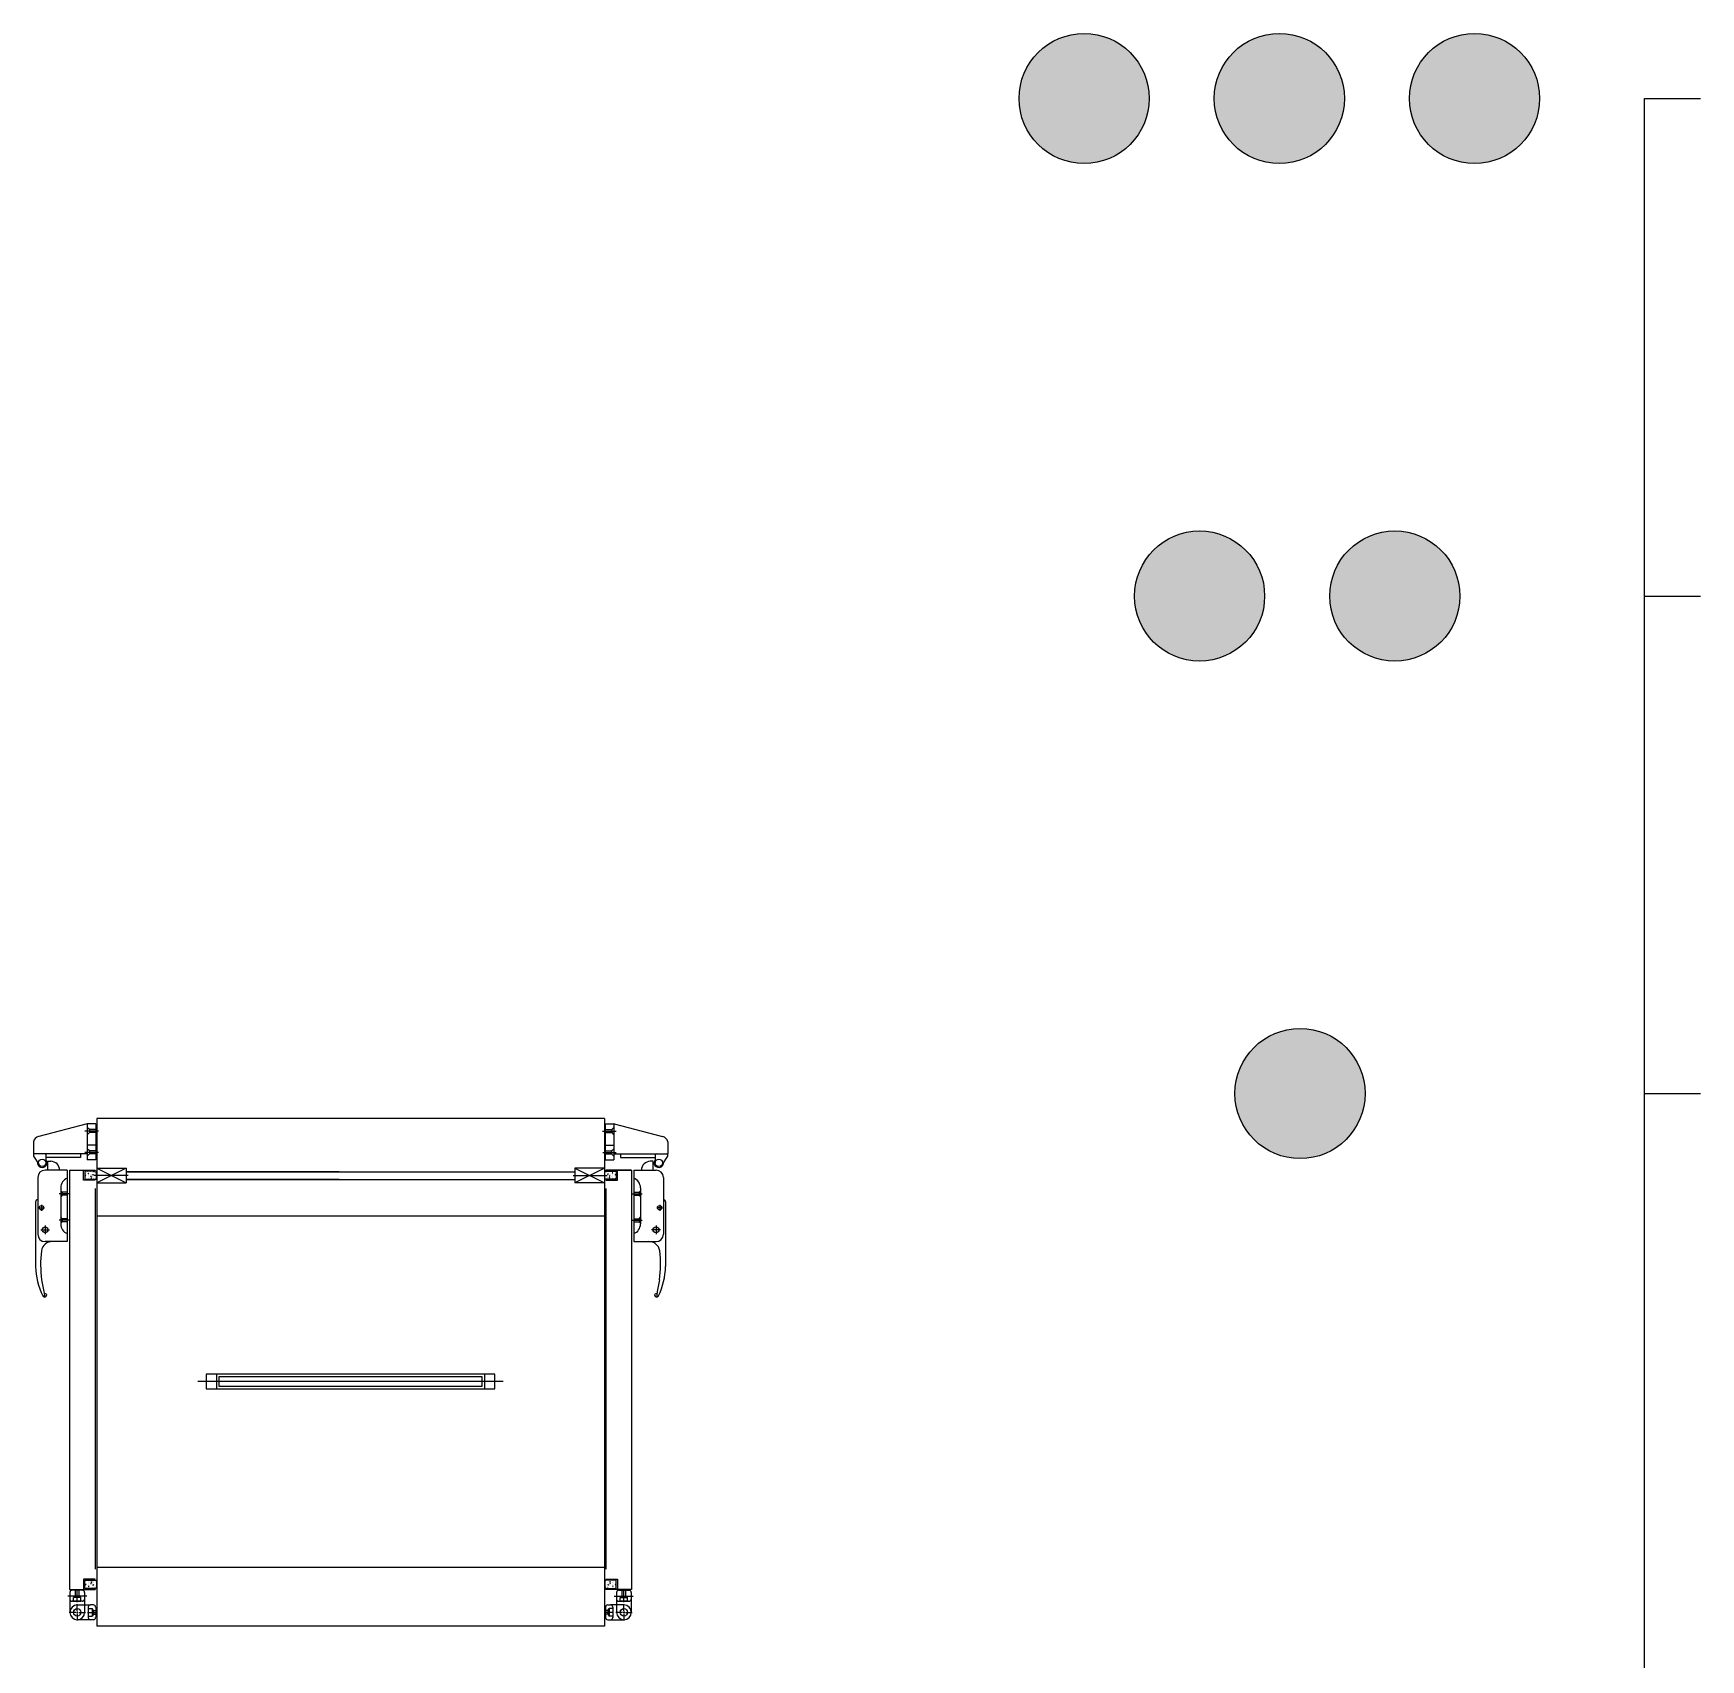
# Model space of a CAD drawing. Header units: millimetres. Extents: x 98929 to 11941380, y 952 to 54154.
# Drawn here: x 221823 to 223958, y 50054 to 52136 of the extents above; entities that cross this region are included whole.
import ezdxf

# ---------------------------------------------------------------- set-up
doc = ezdxf.new("R2010")
doc.units = ezdxf.units.MM
for name, color, linetype in [('5TXT', 7, 'Continuous'), ('ex', 1, 'Continuous'), ('빌트인', 8, 'Continuous')]:
    doc.layers.add(name, color=color, linetype=linetype)

# ---------------------------------------------------------------- blocks, each defined once
blk = doc.blocks.new('PB-G1')
at = {"layer": '빌트인'}
for p, q in [((-337.5, 643.4), (-399.3, 627)), ((-337.3, 643.4), (-337.3, 597.1)), ((-326.1, 643.4), (-337.1, 643.4)), ((-326.1, 643.4), (-326.1, 597.1)), ((-325, 650), (-325, 0)), ((325, 650), (-325, 650)), ((325, 650), (325, 0)), ((326.1, 643.4), (326.1, 597.1)), ((326.1, 643.4), (337.1, 643.4)), ((337.3, 643.4), (337.3, 597.1)), ((337.5, 643.4), (399.3, 627)), ((-406.2, 620.2), (-406.2, 604.7)), ((-322.7, 634), (-340.2, 634)), ((-334.4, 635.8), (-337.3, 638.7)), ((-334.4, 632.1), (-337.3, 629.2)), ((-334.4, 635.8), (-334.4, 632.1)), ((-326.1, 635.8), (-334.4, 635.8)), ((-326.1, 632.1), (-334.4, 632.1)), ((322.7, 634), (340.2, 634)), ((326.1, 635.8), (334.4, 635.8)), ((326.1, 632.1), (334.4, 632.1)), ((334.4, 635.8), (337.3, 638.7)), ((334.4, 635.8), (334.4, 632.1)), ((334.4, 632.1), (337.3, 629.2)), ((406.2, 620.2), (406.2, 604.7)), ((-337.3, 604.7), (-406.2, 604.7)), ((-406, 603.8), (-406, 602.1)), ((-406, 601.6), (-398.7, 590.5)), ((-391.1, 604.7), (-405.2, 604.7)), ((-390.1, 603.8), (-390.1, 593.4)), ((-345.8, 600), (-390.1, 600)), ((-345.8, 604.7), (-345.8, 600)), ((-323, 606.6), (-340.2, 606.6)), ((-326.1, 616), (-337.3, 616)), ((-334.3, 608.5), (-337.1, 611.3)), ((-334.3, 604.7), (-337.1, 601.9)), ((-334.3, 608.5), (-334.3, 604.7)), ((-326.1, 608.5), (-334.3, 608.5)), ((-326.1, 604.7), (-334.3, 604.7)), ((323, 606.6), (340.2, 606.6)), ((326.1, 616), (337.3, 616)), ((326.1, 608.5), (334.3, 608.5)), ((326.1, 604.7), (334.3, 604.7)), ((334.3, 608.5), (337.1, 611.3)), ((334.3, 608.5), (334.3, 604.7)), ((334.3, 604.7), (337.1, 601.9)), ((337.3, 604.7), (406.2, 604.7)), ((345.8, 604.7), (345.8, 600)), ((345.8, 600), (390.1, 600)), ((390.1, 603.8), (390.1, 593.4)), ((391.1, 604.7), (405.2, 604.7)), ((406, 601.6), (398.7, 590.5)), ((406, 603.8), (406, 602.1)), ((-362.8, 583.9), (-391.1, 583.9)), ((-387.6, 595.3), (-383.8, 595.3)), ((-387.6, 583.9), (-387.6, 595.3)), ((-373.4, 583.9), (-373.4, 583.9)), ((-362.8, 583.9), (-362.8, 492.4)), ((-359.9, 583.9), (-359.9, 47.2)), ((-359.9, 583.9), (-326.9, 583.9)), ((-341.8, 570.9), (-341.8, 583.9)), ((-325.5, 582.7), (-340.2, 582.7)), ((-340.2, 582.7), (-340.2, 572.2)), ((-340.2, 579.5), (-340.1, 579.6)), ((-340.2, 579.6), (-340.1, 579.6)), ((-339.9, 577.7), (-339.9, 577.7)), ((-339.4, 576.8), (-339.5, 577.4)), ((-339.5, 577.4), (-338.9, 577.3)), ((-339.4, 576.8), (-338.9, 577.3)), ((-339.4, 576.9), (-339.4, 576.9)), ((-338.8, 579), (-338.8, 579)), ((-338.7, 577.7), (-338.7, 577.7)), ((-338.5, 581.3), (-338.5, 581.3)), ((-338.4, 582.4), (-338.4, 582.4)), ((-326.1, 597.1), (-337.3, 597.1)), ((-336.4, 581.6), (-336.4, 581.6)), ((-336.2, 576.6), (-336.2, 576.6)), ((-335.9, 579.7), (-335.3, 579.9)), ((-335.6, 579.3), (-335.9, 579.7)), ((-335.6, 579.3), (-335.3, 579.9)), ((-335.5, 577.8), (-335.5, 577.8)), ((-335.1, 581.5), (-335.1, 581.5)), ((-335.1, 579.6), (-335.1, 579.6)), ((-335.1, 578.8), (-335.1, 578.8)), ((-333, 576.5), (-333, 576.5)), ((-332.9, 582.3), (-332.6, 582.5)), ((-332.9, 582.3), (-332.9, 582.5)), ((-332.4, 577.9), (-332.4, 577.9)), ((-332.2, 578), (-332.2, 578)), ((-332.1, 582), (-332.1, 582)), ((-330.3, 581.4), (-330.3, 581.4)), ((-330.2, 578.4), (-329.3, 578.3)), ((-330.1, 577.6), (-330.2, 578.4)), ((-330.1, 577.6), (-329.3, 578.3)), ((-329.2, 578.1), (-329.2, 578.1)), ((-329.1, 582), (-328.5, 582.2)), ((-328.7, 581.6), (-329.1, 582)), ((-328.9, 576.9), (-328.9, 576.9)), ((-328.7, 581.6), (-328.5, 582.2)), ((-285, 577), (-328.5, 576.9)), ((-328.4, 580.5), (-328.4, 580.5)), ((-327.4, 576.9), (-327.4, 576.9)), ((-326.9, 582.7), (-326.9, 583.9)), ((-326.6, 580.3), (-326.6, 580.3)), ((-326.5, 582.4), (-326.5, 582.4)), ((-326.1, 578.2), (-326.1, 578.2)), ((-325.8, 581), (-325.9, 581.5)), ((-325.9, 581.5), (-325.5, 581.5)), ((-325.8, 581), (-325.5, 581.2)), ((-325.5, 572.2), (-325.5, 582.7)), ((-287.2, 586.4), (-325, 567.5)), ((-325, 586.4), (-287.2, 567.5)), ((-325, 586.4), (-287.2, 586.4)), ((-325, 582.1), (-325, 563.2)), ((-325, 582.1), (-325, 563.2)), ((-287.2, 586.4), (-287.2, 567.5)), ((-287.2, 581.7), (287.2, 581.7)), ((-14.7, 581.7), (-287.2, 581.7)), ((285, 577), (328.5, 576.9)), ((325, 586.4), (287.2, 586.4)), ((287.2, 586.4), (325, 567.5)), ((325, 586.4), (287.2, 567.5)), ((287.2, 586.4), (287.2, 567.5)), ((325, 582.1), (325, 563.2)), ((325.6, 582.1), (325.3, 582.1)), ((325.6, 581.6), (325.3, 581.8)), ((325.5, 572.2), (325.5, 582.7)), ((325.5, 582.7), (340.2, 582.7)), ((325.6, 581.6), (325.6, 582.1)), ((325.9, 578.8), (325.9, 578.8)), ((326.1, 597.1), (337.3, 597.1)), ((326.2, 583), (326.2, 583)), ((326.4, 580.9), (326.4, 580.9)), ((359.9, 583.9), (326.9, 583.9)), ((326.9, 582.7), (326.9, 583.9)), ((327.2, 577.5), (327.2, 577.5)), ((327.8, 583.9), (359.9, 583.9)), ((328.2, 581.1), (328.2, 581.1)), ((328.5, 582.2), (328.3, 582.8)), ((328.8, 582.7), (328.3, 582.8)), ((328.5, 582.2), (328.8, 582.7)), ((328.7, 577.5), (328.7, 577.5)), ((329, 578.7), (329, 578.7)), ((330, 579), (329.1, 578.9)), ((329.8, 578.2), (329.1, 578.9)), ((329.8, 578.2), (330, 579)), ((329.9, 577), (329.9, 577)), ((330.1, 582.1), (330.1, 582.1)), ((332.1, 576.7), (331.5, 576.6)), ((332.1, 576.1), (331.5, 576.6)), ((331.9, 582.6), (331.9, 582.6)), ((331.9, 578.6), (331.9, 578.6)), ((332.1, 576.1), (332.1, 576.7)), ((332.2, 578.6), (332.2, 578.6)), ((332.7, 582.9), (332.4, 583.1)), ((332.7, 582.9), (332.7, 583.1)), ((332.8, 577.1), (332.8, 577.1)), ((334.9, 582.1), (334.9, 582.1)), ((334.9, 580.2), (334.9, 580.2)), ((334.9, 579.4), (334.9, 579.4)), ((335.4, 579.9), (335.1, 580.5)), ((335.7, 580.4), (335.1, 580.5)), ((335.3, 578.4), (335.3, 578.4)), ((335.4, 579.9), (335.7, 580.4)), ((336, 577.2), (336, 577.2)), ((336.2, 582.2), (336.2, 582.2)), ((338.2, 583), (338.2, 583)), ((338.3, 582), (338.3, 582)), ((338.4, 578.3), (338.4, 578.3)), ((338.6, 579.6), (338.6, 579.6)), ((339.2, 578), (338.6, 577.9)), ((339.2, 577.4), (338.6, 577.9)), ((339.1, 577.5), (339.1, 577.5)), ((339.2, 577.4), (339.2, 578)), ((339.7, 578.3), (339.7, 578.3)), ((340, 580.1), (339.8, 580.2)), ((340, 580.2), (339.8, 580.2)), ((340.2, 582.7), (340.2, 572.2)), ((341.8, 570.9), (341.8, 583.9)), ((359.9, 583.9), (359.9, 47.2)), ((362.8, 583.9), (362.8, 492.4)), ((362.8, 583.9), (391.1, 583.9)), ((373.4, 583.9), (373.4, 583.9)), ((387.6, 595.3), (383.8, 595.3)), ((387.6, 583.9), (387.6, 595.3)), ((-400.5, 574.5), (-400.5, 501.8)), ((-371.2, 561.3), (-371.2, 515)), ((-369.4, 555.6), (-371.2, 557.5)), ((-369.4, 555.6), (-369.4, 551.8)), ((-362.8, 555.6), (-369.4, 555.6)), ((-326.9, 570.9), (-341.8, 570.9)), ((-340.2, 572.2), (-325.5, 572.2)), ((-339.7, 572.7), (-339.7, 572.7)), ((-339.6, 573), (-339.6, 573)), ((-339.3, 572.9), (-339.3, 572.9)), ((-338.5, 572), (-338.4, 572)), ((-338.4, 572), (-338.4, 572)), ((-336.1, 573.1), (-336.1, 573.1)), ((-336, 573.3), (-336, 573.3)), ((-335.9, 575.5), (-335.9, 575.5)), ((-334.9, 574.6), (-334.9, 574.6)), ((-333, 573.2), (-333, 573.2)), ((-332.9, 572), (-332.9, 572)), ((-332.6, 574.4), (-332.6, 574.4)), ((-332.3, 575.5), (-332.4, 576.1)), ((-332.4, 576.1), (-331.8, 576)), ((-332.3, 575.5), (-331.8, 576)), ((-332.1, 574.1), (-331.5, 574.3)), ((-331.8, 573.6), (-332.1, 574.1)), ((-331.8, 573.6), (-331.5, 574.3)), ((-330.1, 576.4), (-330.1, 576.4)), ((-329.8, 573.3), (-329.8, 573.3)), ((-329.2, 574.5), (-329.2, 574.5)), ((-326.9, 560.4), (-326.9, 73)), ((-326.7, 573.4), (-326.7, 573.4)), ((-326.4, 575.2), (-326.4, 575.2)), ((-325, 567.5), (-287.2, 567.5)), ((-287.2, 572.1), (287.2, 572.1)), ((-14.7, 572.1), (-287.2, 572.1)), ((325, 567.5), (287.2, 567.5)), ((340.2, 572.2), (325.5, 572.2)), ((326.1, 575.8), (326.1, 575.8)), ((326.5, 574), (326.5, 574)), ((326.9, 570.9), (341.8, 570.9)), ((326.9, 560.4), (326.9, 73)), ((329, 575.1), (329, 575.1)), ((329.6, 573.9), (329.6, 573.9)), ((331.6, 574.3), (331.3, 574.9)), ((331.9, 574.7), (331.3, 574.9)), ((331.6, 574.3), (331.9, 574.7)), ((332.4, 575), (332.4, 575)), ((332.7, 572.7), (332.7, 572.7)), ((332.8, 573.8), (332.8, 573.8)), ((334.7, 575.2), (334.7, 575.2)), ((335.7, 576.1), (335.7, 576.1)), ((335.8, 573.9), (335.8, 573.9)), ((335.9, 573.7), (335.9, 573.7)), ((338.2, 572.6), (338.2, 572.6)), ((338.3, 572.6), (338.2, 572.6)), ((339, 573.6), (339, 573.6)), ((339.4, 573.6), (339.4, 573.6)), ((339.5, 573.3), (339.5, 573.3)), ((362.8, 555.6), (369.4, 555.6)), ((369.4, 555.6), (371.2, 557.5)), ((369.4, 555.6), (369.4, 551.8)), ((371.2, 561.3), (371.2, 515)), ((400.5, 574.5), (400.5, 501.8)), ((-403.3, 543.3), (-403.3, 460.4)), ((-399.6, 535.8), (-392, 535.8)), ((-395.8, 539.6), (-395.8, 532)), ((-360.3, 553.7), (-373.3, 553.7)), ((-369.4, 551.8), (-371.2, 549.9)), ((-362.8, 551.8), (-369.4, 551.8)), ((360.3, 553.7), (373.3, 553.7)), ((362.8, 551.8), (369.4, 551.8)), ((369.4, 551.8), (371.2, 549.9)), ((399.6, 535.8), (392, 535.8)), ((395.8, 539.6), (395.8, 532)), ((403.3, 543.3), (403.3, 460.4)), ((-391.1, 513.1), (-391.1, 501.8)), ((-360.3, 519.8), (-373.3, 519.8)), ((-369.4, 521.6), (-371.2, 523.5)), ((-369.4, 517.9), (-371.2, 516)), ((-369.4, 521.6), (-369.4, 517.9)), ((-362.8, 521.6), (-369.4, 521.6)), ((-362.8, 517.9), (-369.4, 517.9)), ((325, 525), (-325, 525)), ((360.3, 519.8), (373.3, 519.8)), ((362.8, 521.6), (369.4, 521.6)), ((362.8, 517.9), (369.4, 517.9)), ((369.4, 521.6), (371.2, 523.5)), ((369.4, 521.6), (369.4, 517.9)), ((369.4, 517.9), (371.2, 516)), ((391.1, 513.1), (391.1, 501.8)), ((-396.7, 507.5), (-385.4, 507.5)), ((-362.8, 492.4), (-391.1, 492.4)), ((362.8, 492.4), (391.1, 492.4)), ((396.7, 507.5), (385.4, 507.5)), ((-395.7, 443.5), (-392.7, 428.5)), ((-392.7, 428.5), (-392, 423.4)), ((392.7, 428.5), (392, 423.4)), ((395.7, 443.5), (392.7, 428.5)), ((-393.1, 422.4), (-393.5, 422.5)), ((393.1, 422.4), (393.5, 422.5)), ((184.8, 322.6), (-184.8, 322.6)), ((-184.8, 322.6), (-184.8, 304.1)), ((-171.9, 322.6), (-171.9, 304.1)), ((171.9, 304.1), (171.9, 322.6)), ((184.8, 304.1), (184.8, 322.6)), ((195.4, 313.3), (-195.4, 313.3)), ((-184.8, 304.1), (184.8, 304.1)), ((168.7, 319.4), (-168.7, 319.4)), ((-168.7, 319.4), (-168.7, 307.3)), ((-168.7, 307.3), (168.7, 307.3)), ((168.7, 307.3), (168.7, 319.4)), ((325, 75), (-325, 75)), ((-359.9, 47.2), (-326.9, 47.2)), ((-359.5, 43.3), (-359.5, 17.8)), ((-343.4, 46.1), (-356.6, 46.1)), ((-352.4, 38.6), (-352.4, 46.1)), ((-350, 31), (-350, 46.1)), ((-347.7, 38.6), (-347.7, 46.1)), ((-326.9, 60.2), (-341.8, 60.2)), ((-341.8, 60.2), (-341.8, 47.2)), ((-340.6, 43.3), (-340.6, 17.8)), ((-340.2, 58.9), (-325.5, 58.9)), ((-340.2, 48.4), (-340.2, 58.9)), ((-340.2, 51.4), (-340.1, 51.3)), ((-340.2, 51.3), (-340.1, 51.3)), ((-325.5, 48.4), (-340.2, 48.4)), ((-339.9, 53.2), (-339.9, 53.2)), ((-339.7, 58.2), (-339.7, 58.2)), ((-339.6, 57.9), (-339.6, 57.9)), ((-339.4, 54.1), (-339.5, 53.5)), ((-339.5, 53.5), (-338.9, 53.6)), ((-339.4, 54.1), (-338.9, 53.6)), ((-339.4, 54), (-339.4, 54)), ((-339.3, 58), (-339.3, 58)), ((-338.8, 51.9), (-338.8, 51.9)), ((-338.7, 53.2), (-338.7, 53.2)), ((-338.5, 58.9), (-338.4, 58.9)), ((-338.5, 49.6), (-338.5, 49.6)), ((-338.4, 58.9), (-338.4, 58.9)), ((-338.4, 48.5), (-338.4, 48.5)), ((-336.4, 49.3), (-336.4, 49.3)), ((-336.2, 54.4), (-336.2, 54.4)), ((-336.1, 57.8), (-336.1, 57.8)), ((-336, 57.7), (-336, 57.7)), ((-335.9, 55.4), (-335.9, 55.4)), ((-335.6, 51.6), (-335.9, 51.2)), ((-335.9, 51.2), (-335.3, 51)), ((-335.6, 51.6), (-335.3, 51)), ((-335.5, 53.1), (-335.5, 53.1)), ((-335.1, 52.1), (-335.1, 52.1)), ((-335.1, 51.3), (-335.1, 51.3)), ((-335.1, 49.4), (-335.1, 49.4)), ((-334.9, 56.3), (-334.9, 56.3)), ((-333, 57.7), (-333, 57.7)), ((-333, 54.4), (-333, 54.4)), ((-332.9, 58.9), (-332.9, 58.9)), ((-332.9, 48.6), (-332.6, 48.4)), ((-332.9, 48.6), (-332.9, 48.4)), ((-332.6, 56.5), (-332.6, 56.5)), ((-332.3, 55.4), (-332.4, 54.8)), ((-332.4, 54.8), (-331.8, 55)), ((-332.4, 53), (-332.4, 53)), ((-332.3, 55.4), (-331.8, 55)), ((-332.2, 52.9), (-332.2, 52.9)), ((-331.8, 57.3), (-332.1, 56.8)), ((-332.1, 56.8), (-331.5, 56.6)), ((-332.1, 48.9), (-332.1, 48.9)), ((-331.8, 57.3), (-331.5, 56.6)), ((-330.3, 49.5), (-330.3, 49.5)), ((-330.1, 53.3), (-330.2, 52.5)), ((-330.2, 52.5), (-329.3, 52.6)), ((-330.1, 54.5), (-330.1, 54.5)), ((-330.1, 53.3), (-329.3, 52.6)), ((-329.8, 57.6), (-329.8, 57.6)), ((-329.2, 56.4), (-329.2, 56.4)), ((-329.2, 52.9), (-329.2, 52.9)), ((-328.7, 49.3), (-329.1, 48.9)), ((-329.1, 48.9), (-328.5, 48.7)), ((-328.9, 54), (-328.9, 54)), ((-328.7, 49.3), (-328.5, 48.7)), ((-328.4, 50.4), (-328.4, 50.4)), ((-327.4, 54), (-327.4, 54)), ((-326.9, 48.4), (-326.9, 47.2)), ((-326.7, 57.5), (-326.7, 57.5)), ((-326.6, 50.6), (-326.6, 50.6)), ((-326.5, 48.5), (-326.5, 48.5)), ((-326.4, 55.7), (-326.4, 55.7)), ((-326.1, 52.7), (-326.1, 52.7)), ((-325.8, 49.9), (-325.9, 49.4)), ((-325.9, 49.4), (-325.5, 49.4)), ((-325.8, 49.9), (-325.5, 49.7)), ((-325.5, 58.9), (-325.5, 48.4)), ((325.5, 58.9), (325.5, 48.4)), ((340.2, 58.9), (325.5, 58.9)), ((325.5, 48.4), (340.2, 48.4)), ((325.9, 49.9), (325.6, 49.7)), ((325.9, 49.4), (325.6, 49.4)), ((325.9, 49.9), (325.9, 49.4)), ((326.2, 52.7), (326.2, 52.7)), ((326.4, 55.7), (326.4, 55.7)), ((326.5, 48.5), (326.5, 48.5)), ((326.7, 50.6), (326.7, 50.6)), ((326.8, 57.5), (326.8, 57.5)), ((326.9, 60.2), (341.8, 60.2)), ((326.9, 48.4), (326.9, 47.2)), ((359.9, 47.2), (326.9, 47.2)), ((327.5, 54), (327.5, 54)), ((328.5, 50.4), (328.5, 50.4)), ((328.8, 49.3), (328.6, 48.7)), ((329.1, 48.9), (328.6, 48.7)), ((328.8, 49.3), (329.1, 48.9)), ((329, 54), (329, 54)), ((329.3, 56.4), (329.3, 56.4)), ((329.3, 52.9), (329.3, 52.9)), ((330.1, 53.3), (329.4, 52.6)), ((330.3, 52.5), (329.4, 52.6)), ((329.9, 57.6), (329.9, 57.6)), ((330.1, 53.3), (330.3, 52.5)), ((330.2, 54.5), (330.2, 54.5)), ((330.4, 49.5), (330.4, 49.5)), ((331.9, 57.3), (331.6, 56.6)), ((332.2, 56.8), (331.6, 56.6)), ((332.4, 55.4), (331.8, 55)), ((332.4, 54.8), (331.8, 55)), ((331.9, 57.3), (332.2, 56.8)), ((332.2, 52.9), (332.2, 52.9)), ((332.2, 48.9), (332.2, 48.9)), ((332.4, 55.4), (332.4, 54.8)), ((332.5, 53), (332.5, 53)), ((332.7, 56.5), (332.7, 56.5)), ((333, 48.6), (332.7, 48.4)), ((333, 58.9), (333, 58.9)), ((333, 48.6), (333, 48.4)), ((333.1, 57.7), (333.1, 57.7)), ((333.1, 54.4), (333.1, 54.4)), ((335, 56.3), (335, 56.3)), ((335.2, 52.1), (335.2, 52.1)), ((335.2, 51.3), (335.2, 51.3)), ((335.2, 49.4), (335.2, 49.4)), ((335.7, 51.6), (335.4, 51)), ((336, 51.2), (335.4, 51)), ((335.6, 53.1), (335.6, 53.1)), ((335.7, 51.6), (336, 51.2)), ((336, 55.4), (336, 55.4)), ((336.1, 57.7), (336.1, 57.7)), ((336.2, 57.8), (336.2, 57.8)), ((336.3, 54.4), (336.3, 54.4)), ((336.5, 49.3), (336.5, 49.3)), ((338.5, 58.9), (338.5, 58.9)), ((338.6, 58.9), (338.5, 58.9)), ((338.5, 48.5), (338.5, 48.5)), ((338.6, 49.6), (338.6, 49.6)), ((338.7, 53.2), (338.7, 53.2)), ((339.5, 54.1), (338.9, 53.6)), ((339.5, 53.5), (338.9, 53.6)), ((338.9, 51.9), (338.9, 51.9)), ((339.3, 58), (339.3, 58)), ((339.4, 54), (339.4, 54)), ((339.5, 54.1), (339.5, 53.5)), ((339.7, 57.9), (339.7, 57.9)), ((339.8, 58.2), (339.8, 58.2)), ((340, 53.2), (340, 53.2)), ((340.3, 51.4), (340.1, 51.3)), ((340.3, 51.3), (340.1, 51.3)), ((340.2, 48.4), (340.2, 58.9)), ((340.6, 43.3), (340.6, 17.8)), ((341.8, 60.2), (341.8, 47.2)), ((343.4, 46.1), (356.6, 46.1)), ((347.7, 38.6), (347.7, 46.1)), ((350, 31), (350, 46.1)), ((352.4, 38.6), (352.4, 46.1)), ((359.5, 43.3), (359.5, 17.8)), ((-337.7, 38.6), (-361.9, 38.6)), ((-343.4, 32), (-356.6, 32)), ((-355.7, 32), (-345.3, 32)), ((-352.4, 38.6), (-354.7, 36.7)), ((-345.3, 36.7), (-354.7, 36.7)), ((-354.7, 32), (-354.7, 36.7)), ((-344.4, 32), (-354.7, 32)), ((-347.7, 38.6), (-352.4, 38.6)), ((-350, 19.7), (-350, 28.2)), ((-350, 27.3), (-340.6, 27.3)), ((-347.7, 38.6), (-345.3, 36.7)), ((-345.3, 32), (-345.3, 36.7)), ((-340.6, 27.3), (-333, 27.3)), ((-335.9, 24.4), (-335.9, 11.2)), ((-335.9, 22.5), (-331.1, 22.5)), ((-329.3, 27.3), (-333, 27.3)), ((-331.1, 22.5), (-331.1, 13.1)), ((-329.3, 20.2), (-331.1, 22.5)), ((-326.4, 24.4), (-326.4, 11.2)), ((326.4, 24.4), (326.4, 11.2)), ((329.3, 27.3), (333, 27.3)), ((329.3, 20.2), (331.1, 22.5)), ((331.1, 22.5), (331.1, 13.1)), ((335.9, 22.5), (331.1, 22.5)), ((340.6, 27.3), (333, 27.3)), ((335.9, 24.4), (335.9, 11.2)), ((337.7, 38.6), (361.9, 38.6)), ((350, 27.3), (340.6, 27.3)), ((343.4, 32), (356.6, 32)), ((344.4, 32), (354.7, 32)), ((347.7, 38.6), (345.3, 36.7)), ((345.3, 36.7), (354.7, 36.7)), ((345.3, 32), (345.3, 36.7)), ((355.7, 32), (345.3, 32)), ((347.7, 38.6), (352.4, 38.6)), ((350, 19.7), (350, 28.2)), ((352.4, 38.6), (354.7, 36.7)), ((354.7, 32), (354.7, 36.7)), ((-351.9, 17.8), (-360.4, 17.8)), ((-359.5, 17.8), (-359.5, 17.8)), ((-351, 17.8), (-349.1, 17.8)), ((-350, 18.8), (-350, 16.9)), ((-350, 15.9), (-350, 7.4)), ((-333, 8.4), (-350, 8.4)), ((-350, 8.4), (-350, 8.4)), ((-348.1, 17.8), (-339.6, 17.8)), ((-336.8, 17.8), (-325.3, 17.8)), ((-335.9, 13.1), (-331.1, 13.1)), ((-329.3, 8.4), (-333, 8.4)), ((-329.3, 15.5), (-331.1, 13.1)), ((-329.3, 20.2), (-329.3, 15.5)), ((-329.3, 20.2), (-326.4, 20.2)), ((-329.3, 15.5), (-326.4, 15.5)), ((325, 0), (-325, 0)), ((336.8, 17.8), (325.3, 17.8)), ((329.3, 20.2), (326.4, 20.2)), ((329.3, 15.5), (326.4, 15.5)), ((329.3, 20.2), (329.3, 15.5)), ((329.3, 15.5), (331.1, 13.1)), ((329.3, 8.4), (333, 8.4)), ((335.9, 13.1), (331.1, 13.1)), ((333, 8.4), (350, 8.4)), ((348.1, 17.8), (339.6, 17.8)), ((351, 17.8), (349.1, 17.8)), ((350, 18.8), (350, 16.9)), ((350, 15.9), (350, 7.4)), ((350, 8.4), (350, 8.4)), ((351.9, 17.8), (360.4, 17.8)), ((359.5, 17.8), (359.5, 17.8))]:
    blk.add_line(p, q, dxfattribs=at)
for centre, radius in [((-394.8, 593.4), 4.72), ((394.8, 593.4), 4.72), ((-395.8, 535.8), 2.83), ((395.8, 535.8), 2.83), ((-391.1, 507.5), 3.78), ((391.1, 507.5), 3.78), ((-350, 17.8), 4.72), ((350, 17.8), 4.72)]:
    blk.add_circle(centre, radius, dxfattribs=at)
for centre, radius, start, end in [((-337.1, 642.4), 0.944, 90, 104.8094), ((337.1, 642.4), 0.944, 75.1906, 90), ((-397, 618), 9.44, 104.8094, 166.709), ((397, 618), 9.44, 13.291, 75.1906), ((-405.1, 603.8), 0.944, 90, 180), ((-405.1, 602.1), 0.944, 180, 213.4254), ((-391.1, 603.8), 0.944, 0, 90), ((391.1, 603.8), 0.944, 90, 180), ((405.1, 603.8), 0.944, 0, 90), ((405.1, 602.1), 0.944, 326.5746, 0), ((-394.8, 593.4), 6.13, 174.5114, 39.7151), ((-391.1, 574.5), 9.44, 90, 180), ((-383.8, 583.9), 11.3, 0, 90), ((383.8, 583.9), 11.3, 90, 180), ((394.8, 593.4), 6.13, 140.2849, 5.4886), ((391.1, 574.5), 9.44, 0, 90), ((-358, 561.3), 13.2, 110.9248, 180), ((358, 561.3), 13.2, 0, 69.0752), ((-400.5, 543.3), 2.83, 90, 180), ((400.5, 543.3), 2.83, 0, 90), ((-358, 515), 13.2, 180, 249.0752), ((358, 515), 13.2, 290.9248, 0), ((-391.1, 501.8), 9.44, 180, 270), ((-382.4, 478.8), 13.6, 86.7888, 171.9712), ((382.4, 478.8), 13.6, 8.0288, 93.2112), ((391.1, 501.8), 9.44, 270, 0), ((-237.5, 462.9), 159.4, 173.6062, 186.9945), ((237.5, 462.9), 159.4, 353.0055, 6.3938), ((-311.9, 462.9), 91.5, 181.531, 205.8646), ((311.9, 462.9), 91.5, 334.1354, 358.469), ((-393.4, 423.4), 0.944, 205.5273, 258.3763), ((-391.9, 424.6), 2.83, 226.2669, 345.0997), ((-392.9, 423.3), 0.944, 258.3763, 3.9335), ((-394.5, 417.2), 9.21, 57.3125, 75.3084), ((-390, 424.1), 0.944, 345.0997, 57.3125), ((390, 424.1), 0.944, 122.6875, 194.9003), ((391.9, 424.6), 2.83, 194.9003, 313.7331), ((394.5, 417.2), 9.21, 104.6916, 122.6875), ((392.9, 423.3), 0.944, 176.0665, 281.6237), ((393.4, 423.4), 0.944, 281.6237, 334.4727), ((-356.6, 43.3), 2.83, 90, 180), ((-343.4, 43.3), 2.83, 0, 90), ((343.4, 43.3), 2.83, 90, 180), ((356.6, 43.3), 2.83, 0, 90), ((-356.6, 34.8), 2.83, 180, 270), ((-350, 17.8), 9.44, 90, 180), ((-343.4, 34.8), 2.83, 270, 0), ((-333, 24.4), 2.83, 90, 180), ((-329.3, 24.4), 2.83, 0, 90), ((329.3, 24.4), 2.83, 90, 180), ((333, 24.4), 2.83, 0, 90), ((343.4, 34.8), 2.83, 180, 270), ((350, 17.8), 9.44, 0, 90), ((356.6, 34.8), 2.83, 270, 0), ((-350, 17.8), 9.44, 180, 270), ((-350, 17.8), 9.44, 270, 0), ((-333, 11.2), 2.83, 180, 270), ((-329.3, 11.2), 2.83, 270, 0), ((329.3, 11.2), 2.83, 180, 270), ((333, 11.2), 2.83, 270, 0), ((350, 17.8), 9.44, 180, 270), ((350, 17.8), 9.44, 270, 0)]:
    blk.add_arc(centre, radius, start, end, dxfattribs=at)

msp = doc.modelspace()

# ---------------------------------------------------------------- hatches: boundary and pattern name
at = {"layer": '5TXT'}
h = msp.add_hatch(color=7, dxfattribs=at)
h.dxf.hatch_style = 1
edge = h.paths.add_edge_path()
edge.add_arc((223168.9, 52052.3), 83.3, 540, 900, ccw=False)
h = msp.add_hatch(color=7, dxfattribs=at)
h.dxf.hatch_style = 1
edge = h.paths.add_edge_path()
edge.add_arc((223418.9, 52052.3), 83.3, -360, 0)
h = msp.add_hatch(color=7, dxfattribs=at)
h.dxf.hatch_style = 1
edge = h.paths.add_edge_path()
edge.add_arc((223668.9, 52052.3), 83.3, -360, 0)
h = msp.add_hatch(color=7, dxfattribs=at)
h.dxf.hatch_style = 1
edge = h.paths.add_edge_path()
edge.add_arc((223316.8, 51415.3), 83.3, -360, 0)
h = msp.add_hatch(color=7, dxfattribs=at)
h.dxf.hatch_style = 1
edge = h.paths.add_edge_path()
edge.add_arc((223566.8, 51415.3), 83.3, -360, 0)
h = msp.add_hatch(color=7, dxfattribs=at)
h.dxf.hatch_style = 1
edge = h.paths.add_edge_path()
edge.add_arc((223445.4, 50778.4), 83.3, -360, 0)

# ---------------------------------------------------------------- linework, layer by layer
at = {"layer": '5TXT', "color": 7}
for centre in [(223168.9, 52052.3), (223418.9, 52052.3), (223668.9, 52052.3), (223316.8, 51415.3), (223566.8, 51415.3), (223445.4, 50778.4)]:
    msp.add_circle(centre, 83.3, dxfattribs=at)
at = {"layer": 'ex', "ltscale": 3000}
for p, q in [((223886.4, 50010.9), (223886.4, 52052.3)), ((223886.4, 52052.3), (223958.4, 52052.3)), ((223886.4, 51415.3), (223958.4, 51415.3)), ((223886.4, 50778.4), (223958.4, 50778.4))]:
    msp.add_line(p, q, dxfattribs=at)

# ---------------------------------------------------------------- block references
at = {"layer": '빌트인', "lineweight": -3}
msp.add_blockref('PB-G1', (222229.6, 50096.4), dxfattribs=at)

doc.saveas('drawing.dxf')
